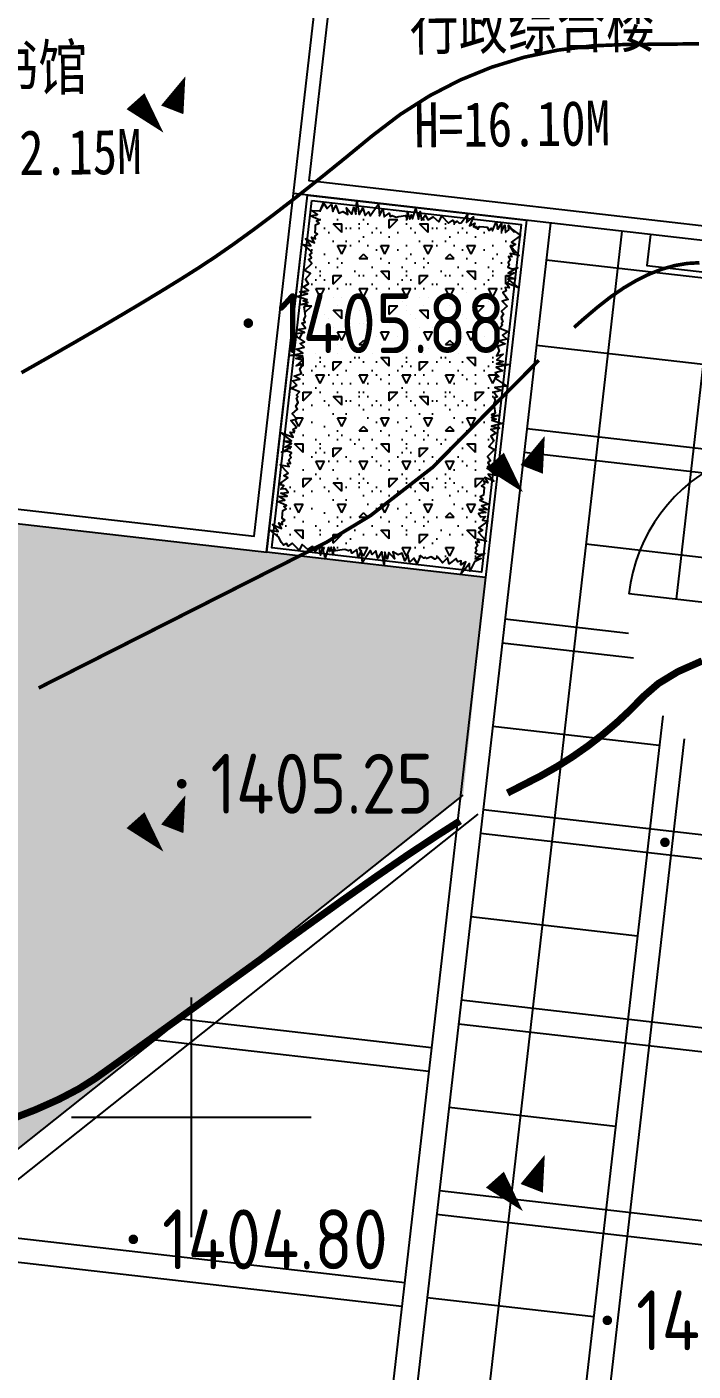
# Model space of a CAD drawing. Extents: x -2226 to 12369489, y -12501589 to 2275.
# Drawn here: x 5663825.1 to 5663852.9, y -6547918 to -6547861.9 of the extents above; entities that cross this region are included whole.
import ezdxf
from ezdxf.enums import TextEntityAlignment as Align

# ---------------------------------------------------------------- set-up
doc = ezdxf.new("R2010")
doc.units = 0
doc.header["$LTSCALE"] = 1000
doc.header["$MEASUREMENT"] = 0
doc.layers.get('0').update_dxf_attribs({"linetype": 'CONTINUOUS'})
for name, color, linetype in [('0-pav', 171, 'CONTINUOUS'), ('0-road', 33, 'CONTINUOUS'), ('GN-绿篱', 7, 'CONTINUOUS'), ('PUB_TEXT', 7, 'CONTINUOUS'), ('WALL', 2, 'CONTINUOUS'), ('周边地形图', 8, 'CONTINUOUS'), ('小品', 1, 'CONTINUOUS'), ('铺地', 25, 'CONTINUOUS')]:
    doc.layers.add(name, color=color, linetype=linetype)
doc.styles.add('HT', font='simhei.ttf', dxfattribs={"width": 0.8})
doc.styles.get("Standard").update_dxf_attribs({"font": 'GBENOR', "bigfont": 'GBCBIG'})

# ---------------------------------------------------------------- blocks, each defined once
blk = doc.blocks.new('gc090')
for points in [[(1.067, 1.447, 0, 1, 0), (0.52, 0.049, 1, 1, 0)], [(-1.016, 0.411, 1, 0, 0), (0.151, -0.902, 0, 0, 0)]]:
    blk.add_lwpolyline(points, format="xyseb")
blk = doc.blocks.new('RTTTT')
at = {"layer": 'WALL', "ltscale": 10}
for points in [[(3779289, -5828479), (3756789, -5828479), (3756789, -5859079), (3779889, -5859079), (3779889, -5844079)], [(3779289, -5829079), (3757389, -5829079), (3757389, -5858479), (3779289, -5858479), (3779289, -5844079)]]:
    blk.add_lwpolyline(points, dxfattribs=at)
for points in [[(3779289, -5828479), (3824889, -5828479), (3824889, -5844079), (3779289, -5844079)], [(3779889, -5829079), (3824289, -5829079), (3824289, -5843479), (3779889, -5843479)]]:
    blk.add_lwpolyline(points, close=True, dxfattribs=at)
at = {"layer": 'WALL', "color": 6, "ltscale": 10}
blk.add_lwpolyline([(3794289, -5844079), (3794289, -5845379), (3809889, -5845379), (3809889, -5844079)], dxfattribs=at)
blk = doc.blocks.new('dasd')
at = {"layer": '小品', "linetype": 'Continuous'}
blk.add_line((35360481, 3299317), (35368679, 3287968), dxfattribs=at)
for radius, start, end in [(7000, 305.8428, 125.8428), (1000, 0, 180), (1000, 180, 0)]:
    blk.add_arc((35364580, 3293643), radius, start, end, dxfattribs=at)

msp = doc.modelspace()

# ---------------------------------------------------------------- hatches: boundary and pattern name
at = {"layer": 'GN-绿篱', "true_color": 0xa115b7}
h = msp.add_hatch(dxfattribs=at)
h.set_pattern_fill('LZX_PAT158', color=202, scale=3.6, style=0)
h.set_pattern_definition([(45, (5663837.919, -6547869.056), (0, 3.6), [0.50911, -1.01826, 0.25456, -1.52734, 0.50911, -1.2728]), (135, (5663840.259, -6547868.876), (-3.6, 0), [0.50912, -0.76367, 0.25456, -1.27278, 0.50912, -1.78193]), (63.435, (5663837.379, -6547869.5959), (2e-10, 3.6), [0.40248, -1.60992, 0.40248, -1.61004]), (116.565, (5663837.379, -6547869.5959), (-1e-09, 3.6), [0.40248, -1.60992, 0.40248, -1.61004]), (0, (5663837.379, -6547869.236), (0, 3.6), [0.18, -1.44, 0.36, -1.44, 0.18]), (0, (5663837.379, -6547868.696), (0, 3.6), [-0.54, 0.36, -1.44, 0, -1.26, 0]), (0, (5663837.379, -6547868.516), (0, 3.6), [-1.44, 0, -1.08, 0.36, -0.72, 0]), (0, (5663837.379, -6547867.976), (0, 3.6), [-0.72, 0, -0.9, 0.36, -1.62, 0]), (0, (5663837.379, -6547867.436), (0, 3.6), [-0.72, 0.36, -1.44, 0.36, -0.72, 0]), (0, (5663837.379, -6547866.536), (0, 3.6), [-0.54, 0.36, -0.72, 0, -1.98, 0]), (0, (5663837.379, -6547866.356), (0, 3.6), [-0.72, 0, -2.16, 0.36, -0.36, 0]), (90, (5663837.559, -6547868.876), (-3.6, 2e-16), [-1.08, 0, -1.08, 0, -1.44, 0]), (90, (5663837.919, -6547869.596), (-3.6, 2e-16), [-0.54, 0.36, -1.44, 0, -1.26, 0]), (90, (5663838.279, -6547869.596), (-3.6, 2e-16), [-1.44, 0, -1.26, 0.36, -0.54, 0]), (90, (5663840.259, -6547869.596), (-3.6, 2e-16), [-0.72, 0.36, -1.8, 0.36, -0.36, 0]), (90, (5663837.739, -6547869.236), (-3.6, 2e-16), [-1.08, 0, -1.26, 0, -1.26, 0]), (90, (5663838.099, -6547869.236), (-3.6, 2e-16), [-0.9, 0, -1.98, 0, -0.72, 0]), (90, (5663838.459, -6547869.056), (-3.6, 2e-16), [-1.8, 0, -0.54, 0, -1.26, 0]), (90, (5663838.639, -6547869.416), (-3.6, 2e-16), [-1.62, 0, -0.72, 0, -0.9, 0]), (90, (5663838.999, -6547868.876), (-3.6, 2e-16), [-1.44, 0, -0.54, 0, -1.44, 0]), (90, (5663839.179, -6547868.696), (-3.6, 2e-16), [-1.62, 0, -0.72, 0, -1.26, 0]), (90, (5663839.359, -6547869.596), (-3.6, 2e-16), [-2.16, 0, -0.9, 0, -0.54, 0]), (90, (5663839.539, -6547869.056), (-3.6, 2e-16), [-0.72, 0, -1.44, 0, -1.44, 0]), (90, (5663839.719, -6547869.236), (-3.6, 2e-16), [-1.62, 0, -0.9, 0, -1.08, 0]), (90, (5663839.899, -6547869.416), (-3.6, 2e-16), [-1.44, 0, -1.08, 0, -1.08, 0]), (90, (5663840.259, -6547869.236), (-3.6, 2e-16), [-1.08, 0, -1.08, 0, -1.44, 0]), (90, (5663840.619, -6547869.056), (-3.6, 2e-16), [-1.44, 0, -0.72, 0, -1.44, 0]), (90, (5663840.799, -6547868.876), (-3.6, 2e-16), [-0.54, 0, -2.16, 0, -0.9, 0])])
h.paths.add_polyline_path([(5663837.379, -6547869.596), (5663837.518, -6547869.256), (5663837.668, -6547869.487), (5663837.846, -6547869.305), (5663837.908, -6547869.613), (5663838.035, -6547869.373), (5663838.152, -6547869.685), (5663838.323, -6547869.614), (5663838.534, -6547869.738), (5663838.471, -6547869.458), (5663838.702, -6547869.722), (5663838.775, -6547869.451), (5663838.866, -6547869.733), (5663838.904, -6547869.184), (5663839.004, -6547869.743), (5663839.16, -6547869.477), (5663839.249, -6547869.786), (5663839.397, -6547869.631), (5663839.469, -6547869.802), (5663839.806, -6547869.301), (5663839.855, -6547869.8), (5663839.985, -6547869.506), (5663840.046, -6547869.84), (5663840.249, -6547869.689), (5663840.295, -6547869.83), (5663840.381, -6547869.781), (5663840.541, -6547869.847), (5663840.654, -6547869.827), (5663840.932, -6547869.79), (5663841.005, -6547869.934), (5663841.023, -6547869.659), (5663841.115, -6547869.94), (5663841.183, -6547869.752), (5663841.226, -6547869.92), (5663841.366, -6547869.488), (5663841.474, -6547869.938), (5663841.552, -6547869.612), (5663841.609, -6547869.974), (5663841.761, -6547869.764), (5663841.885, -6547869.966), (5663842.088, -6547869.842), (5663842.322, -6547870.05), (5663842.448, -6547869.811), (5663842.732, -6547870.105), (5663842.906, -6547869.979), (5663842.981, -6547870.095), (5663843.097, -6547870.02), (5663843.174, -6547870.108), (5663843.258, -6547870.086), (5663843.529, -6547869.746), (5663843.479, -6547870.074), (5663843.77, -6547869.845), (5663843.608, -6547870.22), (5663843.837, -6547870.098), (5663843.77, -6547870.258), (5663843.882, -6547870.239), (5663843.957, -6547870.353), (5663844.02, -6547870.248), (5663844.212, -6547870.261), (5663844.35, -6547870.27), (5663844.426, -6547870.413), (5663844.515, -6547870.309), (5663844.563, -6547870.423), (5663844.727, -6547870.048), (5663844.789, -6547870.355), (5663844.943, -6547870.118), (5663844.947, -6547870.449), (5663845.076, -6547870.181), (5663845.111, -6547870.487), (5663845.255, -6547870.387), (5663845.241, -6547870.193), (5663845.419, -6547870.381), (5663845.739, -6547870.622), (5663845.362, -6547870.9), (5663845.521, -6547870.994), (5663845.349, -6547871.092), (5663845.683, -6547871.447), (5663845.302, -6547871.366), (5663845.375, -6547871.508), (5663845.238, -6547871.499), (5663845.311, -6547871.642), (5663845.222, -6547871.747), (5663845.27, -6547871.86), (5663845.209, -6547871.939), (5663845.37, -6547872.005), (5663845.621, -6547871.967), (5663845.22, -6547872.187), (5663845.469, -6547872.177), (5663845.21, -6547872.325), (5663845.534, -6547872.43), (5663845.202, -6547872.435), (5663845.646, -6547872.796), (5663845.137, -6547872.596), (5663845.261, -6547872.797), (5663845.095, -6547872.787), (5663845.141, -6547872.927), (5663844.998, -6547873), (5663845.227, -6547873.292), (5663844.974, -6547873.357), (5663845.181, -6547873.565), (5663844.946, -6547873.77), (5663845.021, -6547873.885), (5663844.928, -6547874.044), (5663844.999, -6547874.216), (5663844.938, -6547874.293), (5663844.989, -6547874.352), (5663844.871, -6547874.482), (5663844.871, -6547874.482), (5663845.211, -6547874.622), (5663844.98, -6547874.771), (5663845.161, -6547874.949), (5663844.853, -6547875.012), (5663845.094, -6547875.138), (5663844.782, -6547875.255), (5663844.853, -6547875.426), (5663844.728, -6547875.638), (5663845.009, -6547875.574), (5663844.744, -6547875.805), (5663845.016, -6547875.878), (5663844.734, -6547875.969), (5663845.283, -6547876.007), (5663844.724, -6547876.107), (5663844.99, -6547876.263), (5663844.68, -6547876.352), (5663844.836, -6547876.5), (5663844.664, -6547876.572), (5663845.166, -6547876.909), (5663844.666, -6547876.958), (5663844.96, -6547877.088), (5663844.626, -6547877.149), (5663844.778, -6547877.352), (5663844.636, -6547877.398), (5663844.685, -6547877.484), (5663844.62, -6547877.645), (5663844.64, -6547877.757), (5663844.677, -6547878.035), (5663844.533, -6547878.108), (5663844.807, -6547878.126), (5663844.526, -6547878.219), (5663844.714, -6547878.286), (5663844.546, -6547878.329), (5663844.978, -6547878.47), (5663844.529, -6547878.578), (5663844.854, -6547878.655), (5663844.493, -6547878.712), (5663844.702, -6547878.864), (5663844.501, -6547878.989), (5663844.625, -6547879.191), (5663844.417, -6547879.425), (5663844.656, -6547879.551), (5663844.361, -6547879.835), (5663844.487, -6547880.009), (5663844.371, -6547880.084), (5663844.446, -6547880.2), (5663844.359, -6547880.277), (5663844.38, -6547880.361), (5663844.72, -6547880.632), (5663844.393, -6547880.583), (5663844.621, -6547880.873), (5663844.246, -6547880.711), (5663844.368, -6547880.94), (5663844.208, -6547880.873), (5663844.228, -6547880.985), (5663844.113, -6547881.06), (5663844.218, -6547881.123), (5663844.206, -6547881.315), (5663844.196, -6547881.453), (5663844.053, -6547881.529), (5663844.158, -6547881.619), (5663844.044, -6547881.666), (5663844.418, -6547881.83), (5663844.112, -6547881.892), (5663844.349, -6547882.046), (5663844.017, -6547882.051), (5663844.285, -6547882.179), (5663843.979, -6547882.214), (5663844.08, -6547882.359), (5663844.274, -6547882.345), (5663844.153, -6547882.502), (5663844.37, -6547882.544), (5663843.993, -6547882.822), (5663844.153, -6547882.915), (5663843.981, -6547883.014), (5663844.314, -6547883.369), (5663843.933, -6547883.288), (5663844.006, -6547883.43), (5663843.87, -6547883.42), (5663843.943, -6547883.564), (5663843.853, -6547883.669), (5663843.901, -6547883.781), (5663843.84, -6547883.86), (5663844.001, -6547883.927), (5663844.252, -6547883.888), (5663843.851, -6547884.109), (5663844.1, -6547884.099), (5663843.823, -6547884.237), (5663843.619, -6547884.631), (5663843.614, -6547884.299), (5663843.254, -6547884.743), (5663843.454, -6547884.233), (5663843.252, -6547884.358), (5663843.263, -6547884.192), (5663843.122, -6547884.238), (5663843.049, -6547884.095), (5663842.757, -6547884.324), (5663842.692, -6547884.071), (5663842.485, -6547884.278), (5663842.28, -6547884.043), (5663842.165, -6547884.118), (5663842.005, -6547884.025), (5663841.834, -6547884.096), (5663841.756, -6547884.035), (5663841.697, -6547884.086), (5663841.567, -6547883.967), (5663841.567, -6547883.967), (5663841.428, -6547884.308), (5663841.278, -6547884.077), (5663841.1, -6547884.258), (5663841.038, -6547883.95), (5663840.911, -6547884.19), (5663840.795, -6547883.879), (5663840.624, -6547883.95), (5663840.412, -6547883.825), (5663840.475, -6547884.105), (5663840.245, -6547883.841), (5663840.171, -6547884.113), (5663840.08, -6547883.83), (5663840.043, -6547884.379), (5663839.943, -6547883.821), (5663839.786, -6547884.087), (5663839.698, -6547883.777), (5663839.549, -6547883.933), (5663839.477, -6547883.761), (5663839.141, -6547884.263), (5663839.092, -6547883.763), (5663838.961, -6547884.057), (5663838.901, -6547883.723), (5663838.697, -6547883.875), (5663838.652, -6547883.733), (5663838.565, -6547883.782), (5663838.405, -6547883.717), (5663838.293, -6547883.736), (5663838.014, -6547883.773), (5663837.941, -6547883.63), (5663837.923, -6547883.904), (5663837.831, -6547883.623), (5663837.764, -6547883.811), (5663837.72, -6547883.643), (5663837.58, -6547884.075), (5663837.472, -6547883.625), (5663837.395, -6547883.951), (5663837.337, -6547883.589), (5663837.185, -6547883.799), (5663837.061, -6547883.597), (5663836.858, -6547883.721), (5663836.625, -6547883.513), (5663836.498, -6547883.753), (5663836.214, -6547883.458), (5663836.041, -6547883.584), (5663835.966, -6547883.468), (5663835.85, -6547883.543), (5663835.758, -6547883.435), (5663835.634, -6547883.189), (5663835.294, -6547882.918), (5663835.622, -6547882.968), (5663835.393, -6547882.677), (5663835.768, -6547882.839), (5663835.646, -6547882.61), (5663835.806, -6547882.677), (5663835.786, -6547882.565), (5663835.901, -6547882.49), (5663835.796, -6547882.427), (5663835.808, -6547882.235), (5663835.818, -6547882.097), (5663835.961, -6547882.021), (5663835.857, -6547881.932), (5663835.971, -6547881.884), (5663835.596, -6547881.72), (5663835.903, -6547881.658), (5663835.665, -6547881.504), (5663835.997, -6547881.5), (5663835.729, -6547881.371), (5663836.035, -6547881.336), (5663835.934, -6547881.192), (5663835.741, -6547881.206), (5663835.861, -6547881.048), (5663835.644, -6547881.006), (5663836.021, -6547880.728), (5663835.862, -6547880.635), (5663836.034, -6547880.536), (5663835.7, -6547880.181), (5663836.081, -6547880.263), (5663836.008, -6547880.12), (5663836.144, -6547880.13), (5663836.071, -6547879.986), (5663836.161, -6547879.882), (5663836.113, -6547879.769), (5663836.174, -6547879.69), (5663836.013, -6547879.623), (5663835.762, -6547879.662), (5663836.163, -6547879.441), (5663835.914, -6547879.451), (5663836.173, -6547879.303), (5663835.849, -6547879.198), (5663836.181, -6547879.193), (5663835.736, -6547878.833), (5663836.246, -6547879.033), (5663836.122, -6547878.831), (5663836.287, -6547878.842), (5663836.242, -6547878.701), (5663836.384, -6547878.628), (5663836.156, -6547878.336), (5663836.408, -6547878.271), (5663836.202, -6547878.064), (5663836.436, -6547877.859), (5663836.362, -6547877.744), (5663836.455, -6547877.584), (5663836.384, -6547877.413), (5663836.445, -6547877.335), (5663836.393, -6547877.276), (5663836.512, -6547877.146), (5663836.512, -6547877.146), (5663836.172, -6547877.007), (5663836.403, -6547876.857), (5663836.222, -6547876.679), (5663836.53, -6547876.617), (5663836.289, -6547876.49), (5663836.601, -6547876.374), (5663836.53, -6547876.203), (5663836.655, -6547875.991), (5663836.374, -6547876.054), (5663836.639, -6547875.824), (5663836.367, -6547875.75), (5663836.649, -6547875.659), (5663836.1, -6547875.622), (5663836.659, -6547875.522), (5663836.393, -6547875.365), (5663836.703, -6547875.277), (5663836.547, -6547875.128), (5663836.718, -6547875.056), (5663836.217, -6547874.72), (5663836.717, -6547874.671), (5663836.422, -6547874.54), (5663836.757, -6547874.48), (5663836.605, -6547874.276), (5663836.747, -6547874.231), (5663836.697, -6547874.144), (5663836.763, -6547873.984), (5663836.743, -6547873.872), (5663836.706, -6547873.593), (5663836.85, -6547873.52), (5663836.575, -6547873.502), (5663836.857, -6547873.41), (5663836.669, -6547873.343), (5663836.837, -6547873.299), (5663836.405, -6547873.159), (5663836.854, -6547873.051), (5663836.529, -6547872.974), (5663836.89, -6547872.916), (5663836.681, -6547872.764), (5663836.882, -6547872.64), (5663836.758, -6547872.437), (5663836.966, -6547872.204), (5663836.727, -6547872.077), (5663837.022, -6547871.793), (5663836.895, -6547871.62), (5663837.012, -6547871.545), (5663836.937, -6547871.429), (5663837.024, -6547871.352), (5663837.002, -6547871.267), (5663836.663, -6547870.996), (5663836.99, -6547871.046), (5663836.762, -6547870.755), (5663837.137, -6547870.918), (5663837.014, -6547870.689), (5663837.175, -6547870.755), (5663837.155, -6547870.643), (5663837.27, -6547870.568), (5663837.165, -6547870.505), (5663837.177, -6547870.314), (5663837.187, -6547870.176), (5663837.33, -6547870.099), (5663837.225, -6547870.01), (5663837.339, -6547869.963), (5663836.964, -6547869.799), (5663837.271, -6547869.736), (5663837.034, -6547869.582)])
at = {"layer": '铺地'}
h = msp.add_hatch(dxfattribs=at)
h.set_pattern_fill('GRAVEL', color=8, scale=8, angle=90, style=0)
h.set_pattern_definition([(318.0128, (5663877.27164, -6547933.94835), (72.00002, -63.9999754), [1.0763, -106.5527]), (274.9697, (5663878.07164, -6547934.66835), (-7.9999444, 96.0000072), [1.84694, -182.8474]), (222.5104, (5663878.23164, -6547936.50835), (88.0000578, 79.9999385), [1.3023, -128.92826]), (357.2737, (5663880.23164, -6547939.62835), (-160.0000035, 7.9999449), [1.6819, -166.50846]), (22.8337, (5663881.91164, -6547939.70835), (-95.9999655, -40.0000932), [1.64924, -163.27498]), (87.2737, (5663883.43164, -6547939.06835), (-7.9999449, -160.0000035), [1.6819, -166.50846]), (127.6942, (5663883.51164, -6547937.38835), (79.99993835, -104.00004714), [2.22423, -220.1988]), (162.2553, (5663882.15164, -6547935.62835), (-175.999978, 56.0000605), [2.0999, -207.89057]), (211.4296, (5663880.15164, -6547934.98835), (-103.999951, -64.000081), [1.6876, -167.07258]), (265.2364, (5663878.71164, -6547935.86835), (7.9999195, 88.0000087), [1.92666, -94.4061]), (312.3974, (5663878.55164, -6547937.78835), (87.9999506, -96.000046), [2.49158, -246.667]), (228.8141, (5663880.31164, -6547931.70835), (-47.9999704, -56.0000305), [0.8504, -84.19075]), (261.4692, (5663879.75164, -6547932.34835), (16.0000482, 103.9999886), [1.6179, -160.17209]), (315, (5663879.5116, -6547933.9483), (8, 1e-06), [1.13137, -10.18234]), (293.1986, (5663878.5516, -6547934.5083), (-16.000016, 39.9999955), [0.60926, -60.31692]), (21.8014, (5663878.7916, -6547935.0683), (-24.000001, -8.000003), [0.86162, -42.2197]), (120.9638, (5663879.5916, -6547934.7483), (-16.000023, 23.999982), [1.39943, -45.2482]), (251.565, (5663878.8716, -6547933.5483), (7.999985, 16.000005), [1.01193, -24.2863]), (106.3895, (5663878.79164, -6547939.70835), (-23.9999533, 80.0000141), [1.4176, -140.34276]), (160.3462, (5663878.39164, -6547938.34835), (88.0000217, -31.9999492), [1.1893, -117.73926]), (23.1986, (5663877.2716, -6547933.5483), (-39.999996, -16.000016), [1.21852, -59.70766]), (73.6105, (5663878.39164, -6547933.06835), (-23.99993, -80.000021), [1.4176, -140.34276]), (69.444, (5663883.7516, -6547939.70835), (-15.999962, -40.000017), [1.36704, -66.985]), (24.7751, (5663884.23164, -6547938.42835), (-88.0000216, -39.9999503), [1.14542, -113.39714]), (156.8014, (5663885.2716, -6547933.4683), (-40, 16.000005), [1.21852, -59.70766]), (107.354, (5663884.15164, -6547932.98835), (31.9999711, -104.0000115), [1.34105, -132.7634]), (159.444, (5663885.2716, -6547937.38835), (40.000017, -15.999962), [0.68352, -67.6685]), (191.3099, (5663885.2716, -6547933.9483), (-32.000005, -7.999986), [0.40792, -40.38423]), (255.9638, (5663884.8716, -6547934.0283), (7.99998, 24.000006), [1.64924, -31.3356]), (276.009, (5663884.47164, -6547935.62835), (-8.0000062, 79.9999968), [1.5284, -151.31138]), (33.69, (5663880.3116, -6547934.7483), (-15.999995, -8.000013), [1.15378, -27.69063]), (83.1572, (5663881.27164, -6547934.10835), (16.0000442, 135.99999725), [2.01435, -199.4205]), (150.9454, (5663881.51164, -6547932.10835), (56.0000077, -31.999992), [0.82365, -81.5414]), (180, (5663880.792, -6547931.708), (-8, -8), [0.48, -7.52]), (210.2564, (5663884.23164, -6547935.78835), (56.000015, 31.9999672), [1.1114, -110.02816]), (138.0128, (5663883.27164, -6547936.34835), (-72.00002, 63.9999754), [2.15258, -105.47642]), (90, (5663881.672, -6547934.908), (-8, 8), [2.08, -5.92]), (55.3048, (5663881.67164, -6547932.82835), (-56.0000573, -79.9999622), [1.2649, -125.2262]), (344.0546, (5663882.3916, -6547931.7883), (32.000002, -7.999994), [1.1648, -57.07606]), (297.646, (5663883.51164, -6547932.10835), (80.0000838, -151.9999548), [1.89652, -187.7558]), (265.4261, (5663884.39164, -6547933.78835), (-7.9999433, -104.0000056), [2.0064, -198.6326])])
h.paths.add_polyline_path([(5663844.281, -6547884.883), (5663812.191, -6547881.199), (5663814.159, -6547864.056), (5663795.581, -6547861.923), (5663794.445, -6547871.821), (5663801.52, -6547872.634), (5663797.611, -6547906.683), (5663790.536, -6547905.871), (5663788.849, -6547920.571), (5663800.692, -6547921.931), (5663800.969, -6547919.52), (5663805.439, -6547920.033), (5663805.163, -6547922.444), (5663807.199, -6547922.678), (5663843.346, -6547893.975)])
h.paths.add_polyline_path([(5663820.425, -6547894.712), (5663815.955, -6547894.198), (5663816.468, -6547889.728), (5663820.938, -6547890.241)], flags=16)
h.paths.add_polyline_path([(5663819.148, -6547904.626), (5663818.635, -6547909.097), (5663814.164, -6547908.584), (5663814.677, -6547904.113)], flags=16)
h.paths.add_polyline_path([(5663808.498, -6547893.388), (5663804.028, -6547892.875), (5663804.541, -6547888.404), (5663809.012, -6547888.917)], flags=16)
h.paths.add_polyline_path([(5663807.363, -6547903.274), (5663806.85, -6547907.744), (5663802.38, -6547907.231), (5663802.893, -6547902.76)], flags=16)
h.paths.add_polyline_path([(5663921.419, -6547888.086), (5663902.841, -6547885.953), (5663902.2, -6547891.532), (5663870.111, -6547887.848), (5663868.994, -6547897.581), (5663897.118, -6547933), (5663900.259, -6547933.361), (5663900.547, -6547930.845), (5663905.018, -6547931.358), (5663904.729, -6547933.874), (5663916.013, -6547935.169), (5663917.693, -6547920.541), (5663911.756, -6547919.86), (5663913.946, -6547900.778), (5663919.883, -6547901.46)])
h.paths.add_polyline_path([(5663892.193, -6547898.401), (5663896.664, -6547898.914), (5663896.151, -6547903.385), (5663891.68, -6547902.872)], flags=16)
h.paths.add_polyline_path([(5663890.521, -6547912.969), (5663894.991, -6547913.482), (5663894.478, -6547917.952), (5663890.008, -6547917.439)], flags=16)
h.paths.add_polyline_path([(5663904.128, -6547899.651), (5663908.599, -6547900.164), (5663908.086, -6547904.635), (5663903.615, -6547904.122)], flags=16)
h.paths.add_polyline_path([(5663902.451, -6547914.262), (5663906.922, -6547914.775), (5663906.409, -6547919.246), (5663901.938, -6547918.733)], flags=16)

# ---------------------------------------------------------------- linework, layer by layer
at = {"color": 64}
for points in [[(5663836.851, -6547868.931), (5663845.991, -6547869.981), (5663844.281, -6547884.883), (5663835.141, -6547883.834)], [(5663836.851, -6547868.931), (5663845.991, -6547869.981), (5663844.281, -6547884.883), (5663835.141, -6547883.834)], [(5663837.027, -6547869.153), (5663845.77, -6547870.157), (5663844.105, -6547884.661), (5663835.362, -6547883.658)]]:
    msp.add_lwpolyline(points, close=True, dxfattribs=at)
at = {"layer": '0-pav'}
for p, q in [((5663846.985, -6547870.095), (5663836.606, -6547960.501)), ((5663849.965, -6547870.437), (5663847.042, -6547895.902)), ((5663846.809, -6547871.63), (5663870.652, -6547874.367)), ((5663853.763, -6547872.429), (5663852.841, -6547880.463)), ((5663846.399, -6547875.194), (5663853.354, -6547875.992)), ((5663846, -6547878.671), (5663869.844, -6547881.408)), ((5663845.886, -6547879.665), (5663869.73, -6547882.402)), ((5663852.841, -6547880.463), (5663852.228, -6547885.795)), ((5663848.467, -6547883.484), (5663869.33, -6547885.879)), ((5663845.088, -6547886.619), (5663850.247, -6547887.211)), ((5663844.974, -6547887.612), (5663850.452, -6547888.241)), ((5663851.67, -6547890.662), (5663844.131, -6547956.332)), ((5663844.575, -6547891.09), (5663851.529, -6547891.888)), ((5663852.567, -6547891.616), (5663845.124, -6547956.446)), ((5663844.175, -6547894.567), (5663868.019, -6547897.304)), ((5663844.061, -6547895.56), (5663867.905, -6547898.297)), ((5663847.042, -6547895.902), (5663839.799, -6547958.995)), ((5663843.662, -6547899.037), (5663850.617, -6547899.836)), ((5663843.263, -6547902.515), (5663867.106, -6547905.252)), ((5663843.149, -6547903.508), (5663866.992, -6547906.245)), ((5663842.75, -6547906.985), (5663849.704, -6547907.784)), ((5663842.351, -6547910.462), (5663866.194, -6547913.2)), ((5663842.237, -6547911.456), (5663866.08, -6547914.193)), ((5663841.837, -6547914.933), (5663848.792, -6547915.731))]:
    msp.add_line(p, q, dxfattribs=at)
at = {"layer": '0-road'}
msp.add_line((5663845.991, -6547869.981), (5663835.521, -6547961.183), dxfattribs=at)
at = {"layer": '0-road', "linetype": 'Continuous', "ltscale": 5}
for points in [[(5663831.597, -6547903.304), (5663842.028, -6547904.502)], [(5663830.49, -6547904.184), (5663841.914, -6547905.495)], [(5663820.672, -6547911.98), (5663840.903, -6547914.302)], [(5663819.564, -6547912.859), (5663840.789, -6547915.296)]]:
    msp.add_lwpolyline(points, dxfattribs=at)
at = {"layer": 'GN-绿篱', "color": 202, "true_color": 0xa115b7}
msp.add_lwpolyline([(5663837.379, -6547869.596), (5663837.518, -6547869.256), (5663837.668, -6547869.487), (5663837.846, -6547869.305), (5663837.908, -6547869.613), (5663838.035, -6547869.373), (5663838.152, -6547869.685), (5663838.323, -6547869.614), (5663838.534, -6547869.738), (5663838.471, -6547869.458), (5663838.702, -6547869.722), (5663838.775, -6547869.451), (5663838.866, -6547869.733), (5663838.904, -6547869.184), (5663839.004, -6547869.743), (5663839.16, -6547869.477), (5663839.249, -6547869.786), (5663839.397, -6547869.631), (5663839.469, -6547869.802), (5663839.806, -6547869.301), (5663839.855, -6547869.8), (5663839.985, -6547869.506), (5663840.046, -6547869.84), (5663840.249, -6547869.689), (5663840.295, -6547869.83), (5663840.381, -6547869.781), (5663840.541, -6547869.847), (5663840.654, -6547869.827), (5663840.932, -6547869.79), (5663841.005, -6547869.934), (5663841.023, -6547869.659), (5663841.115, -6547869.94), (5663841.183, -6547869.752), (5663841.226, -6547869.92), (5663841.366, -6547869.488), (5663841.474, -6547869.938), (5663841.552, -6547869.612), (5663841.609, -6547869.974), (5663841.761, -6547869.764), (5663841.885, -6547869.966), (5663842.088, -6547869.842), (5663842.322, -6547870.05), (5663842.448, -6547869.811), (5663842.732, -6547870.105), (5663842.906, -6547869.979), (5663842.981, -6547870.095), (5663843.097, -6547870.02), (5663843.174, -6547870.108), (5663843.258, -6547870.086), (5663843.529, -6547869.746), (5663843.479, -6547870.074), (5663843.77, -6547869.845), (5663843.608, -6547870.22), (5663843.837, -6547870.098), (5663843.77, -6547870.258), (5663843.882, -6547870.239), (5663843.957, -6547870.353), (5663844.02, -6547870.248), (5663844.212, -6547870.261), (5663844.35, -6547870.27), (5663844.426, -6547870.413), (5663844.515, -6547870.309), (5663844.563, -6547870.423), (5663844.727, -6547870.048), (5663844.789, -6547870.355), (5663844.943, -6547870.118), (5663844.947, -6547870.449), (5663845.076, -6547870.181), (5663845.111, -6547870.487), (5663845.255, -6547870.387), (5663845.241, -6547870.193), (5663845.419, -6547870.381), (5663845.739, -6547870.622), (5663845.362, -6547870.9), (5663845.521, -6547870.994), (5663845.349, -6547871.092), (5663845.683, -6547871.447), (5663845.302, -6547871.366), (5663845.375, -6547871.508), (5663845.238, -6547871.499), (5663845.311, -6547871.642), (5663845.222, -6547871.747), (5663845.27, -6547871.86), (5663845.209, -6547871.939), (5663845.37, -6547872.005), (5663845.621, -6547871.967), (5663845.22, -6547872.187), (5663845.469, -6547872.177), (5663845.21, -6547872.325), (5663845.534, -6547872.43), (5663845.202, -6547872.435), (5663845.646, -6547872.796), (5663845.137, -6547872.596), (5663845.261, -6547872.797), (5663845.095, -6547872.787), (5663845.141, -6547872.927), (5663844.998, -6547873), (5663845.227, -6547873.292), (5663844.974, -6547873.357), (5663845.181, -6547873.565), (5663844.946, -6547873.77), (5663845.021, -6547873.885), (5663844.928, -6547874.044), (5663844.999, -6547874.216), (5663844.938, -6547874.293), (5663844.989, -6547874.352), (5663844.871, -6547874.482), (5663844.871, -6547874.482), (5663845.211, -6547874.622), (5663844.98, -6547874.771), (5663845.161, -6547874.949), (5663844.853, -6547875.012), (5663845.094, -6547875.138), (5663844.782, -6547875.255), (5663844.853, -6547875.426), (5663844.728, -6547875.638), (5663845.009, -6547875.574), (5663844.744, -6547875.805), (5663845.016, -6547875.878), (5663844.734, -6547875.969), (5663845.283, -6547876.007), (5663844.724, -6547876.107), (5663844.99, -6547876.263), (5663844.68, -6547876.352), (5663844.836, -6547876.5), (5663844.664, -6547876.572), (5663845.166, -6547876.909), (5663844.666, -6547876.958), (5663844.96, -6547877.088), (5663844.626, -6547877.149), (5663844.778, -6547877.352), (5663844.636, -6547877.398), (5663844.685, -6547877.484), (5663844.62, -6547877.645), (5663844.64, -6547877.757), (5663844.677, -6547878.035), (5663844.533, -6547878.108), (5663844.807, -6547878.126), (5663844.526, -6547878.219), (5663844.714, -6547878.286), (5663844.546, -6547878.329), (5663844.978, -6547878.47), (5663844.529, -6547878.578), (5663844.854, -6547878.655), (5663844.493, -6547878.712), (5663844.702, -6547878.864), (5663844.501, -6547878.989), (5663844.625, -6547879.191), (5663844.417, -6547879.425), (5663844.656, -6547879.551), (5663844.361, -6547879.835), (5663844.487, -6547880.009), (5663844.371, -6547880.084), (5663844.446, -6547880.2), (5663844.359, -6547880.277), (5663844.38, -6547880.361), (5663844.72, -6547880.632), (5663844.393, -6547880.583), (5663844.621, -6547880.873), (5663844.246, -6547880.711), (5663844.368, -6547880.94), (5663844.208, -6547880.873), (5663844.228, -6547880.985), (5663844.113, -6547881.06), (5663844.218, -6547881.123), (5663844.206, -6547881.315), (5663844.196, -6547881.453), (5663844.053, -6547881.529), (5663844.158, -6547881.619), (5663844.044, -6547881.666), (5663844.418, -6547881.83), (5663844.112, -6547881.892), (5663844.349, -6547882.046), (5663844.017, -6547882.051), (5663844.285, -6547882.179), (5663843.979, -6547882.214), (5663844.08, -6547882.359), (5663844.274, -6547882.345), (5663844.153, -6547882.502), (5663844.37, -6547882.544), (5663843.993, -6547882.822), (5663844.153, -6547882.915), (5663843.981, -6547883.014), (5663844.314, -6547883.369), (5663843.933, -6547883.288), (5663844.006, -6547883.43), (5663843.87, -6547883.42), (5663843.943, -6547883.564), (5663843.853, -6547883.669), (5663843.901, -6547883.781), (5663843.84, -6547883.86), (5663844.001, -6547883.927), (5663844.252, -6547883.888), (5663843.851, -6547884.109), (5663844.1, -6547884.099), (5663843.823, -6547884.237), (5663843.619, -6547884.631), (5663843.614, -6547884.299), (5663843.254, -6547884.743), (5663843.454, -6547884.233), (5663843.252, -6547884.358), (5663843.263, -6547884.192), (5663843.122, -6547884.238), (5663843.049, -6547884.095), (5663842.757, -6547884.324), (5663842.692, -6547884.071), (5663842.485, -6547884.278), (5663842.28, -6547884.043), (5663842.165, -6547884.118), (5663842.005, -6547884.025), (5663841.834, -6547884.096), (5663841.756, -6547884.035), (5663841.697, -6547884.086), (5663841.567, -6547883.967), (5663841.567, -6547883.967), (5663841.428, -6547884.308), (5663841.278, -6547884.077), (5663841.1, -6547884.258), (5663841.038, -6547883.95), (5663840.911, -6547884.19), (5663840.795, -6547883.879), (5663840.624, -6547883.95), (5663840.412, -6547883.825), (5663840.475, -6547884.105), (5663840.245, -6547883.841), (5663840.171, -6547884.113), (5663840.08, -6547883.83), (5663840.043, -6547884.379), (5663839.943, -6547883.821), (5663839.786, -6547884.087), (5663839.698, -6547883.777), (5663839.549, -6547883.933), (5663839.477, -6547883.761), (5663839.141, -6547884.263), (5663839.092, -6547883.763), (5663838.961, -6547884.057), (5663838.901, -6547883.723), (5663838.697, -6547883.875), (5663838.652, -6547883.733), (5663838.565, -6547883.782), (5663838.405, -6547883.717), (5663838.293, -6547883.736), (5663838.014, -6547883.773), (5663837.941, -6547883.63), (5663837.923, -6547883.904), (5663837.831, -6547883.623), (5663837.764, -6547883.811), (5663837.72, -6547883.643), (5663837.58, -6547884.075), (5663837.472, -6547883.625), (5663837.395, -6547883.951), (5663837.337, -6547883.589), (5663837.185, -6547883.799), (5663837.061, -6547883.597), (5663836.858, -6547883.721), (5663836.625, -6547883.513), (5663836.498, -6547883.753), (5663836.214, -6547883.458), (5663836.041, -6547883.584), (5663835.966, -6547883.468), (5663835.85, -6547883.543), (5663835.758, -6547883.435), (5663835.634, -6547883.189), (5663835.294, -6547882.918), (5663835.622, -6547882.968), (5663835.393, -6547882.677), (5663835.768, -6547882.839), (5663835.646, -6547882.61), (5663835.806, -6547882.677), (5663835.786, -6547882.565), (5663835.901, -6547882.49), (5663835.796, -6547882.427), (5663835.808, -6547882.235), (5663835.818, -6547882.097), (5663835.961, -6547882.021), (5663835.857, -6547881.932), (5663835.971, -6547881.884), (5663835.596, -6547881.72), (5663835.903, -6547881.658), (5663835.665, -6547881.504), (5663835.997, -6547881.5), (5663835.729, -6547881.371), (5663836.035, -6547881.336), (5663835.934, -6547881.192), (5663835.741, -6547881.206), (5663835.861, -6547881.048), (5663835.644, -6547881.006), (5663836.021, -6547880.728), (5663835.862, -6547880.635), (5663836.034, -6547880.536), (5663835.7, -6547880.181), (5663836.081, -6547880.263), (5663836.008, -6547880.12), (5663836.144, -6547880.13), (5663836.071, -6547879.986), (5663836.161, -6547879.882), (5663836.113, -6547879.769), (5663836.174, -6547879.69), (5663836.013, -6547879.623), (5663835.762, -6547879.662), (5663836.163, -6547879.441), (5663835.914, -6547879.451), (5663836.173, -6547879.303), (5663835.849, -6547879.198), (5663836.181, -6547879.193), (5663835.736, -6547878.833), (5663836.246, -6547879.033), (5663836.122, -6547878.831), (5663836.287, -6547878.842), (5663836.242, -6547878.701), (5663836.384, -6547878.628), (5663836.156, -6547878.336), (5663836.408, -6547878.271), (5663836.202, -6547878.064), (5663836.436, -6547877.859), (5663836.362, -6547877.744), (5663836.455, -6547877.584), (5663836.384, -6547877.413), (5663836.445, -6547877.335), (5663836.393, -6547877.276), (5663836.512, -6547877.146), (5663836.512, -6547877.146), (5663836.172, -6547877.007), (5663836.403, -6547876.857), (5663836.222, -6547876.679), (5663836.53, -6547876.617), (5663836.289, -6547876.49), (5663836.601, -6547876.374), (5663836.53, -6547876.203), (5663836.655, -6547875.991), (5663836.374, -6547876.054), (5663836.639, -6547875.824), (5663836.367, -6547875.75), (5663836.649, -6547875.659), (5663836.1, -6547875.622), (5663836.659, -6547875.522), (5663836.393, -6547875.365), (5663836.703, -6547875.277), (5663836.547, -6547875.128), (5663836.718, -6547875.056), (5663836.217, -6547874.72), (5663836.717, -6547874.671), (5663836.422, -6547874.54), (5663836.757, -6547874.48), (5663836.605, -6547874.276), (5663836.747, -6547874.231), (5663836.697, -6547874.144), (5663836.763, -6547873.984), (5663836.743, -6547873.872), (5663836.706, -6547873.593), (5663836.85, -6547873.52), (5663836.575, -6547873.502), (5663836.857, -6547873.41), (5663836.669, -6547873.343), (5663836.837, -6547873.299), (5663836.405, -6547873.159), (5663836.854, -6547873.051), (5663836.529, -6547872.974), (5663836.89, -6547872.916), (5663836.681, -6547872.764), (5663836.882, -6547872.64), (5663836.758, -6547872.437), (5663836.966, -6547872.204), (5663836.727, -6547872.077), (5663837.022, -6547871.793), (5663836.895, -6547871.62), (5663837.012, -6547871.545), (5663836.937, -6547871.429), (5663837.024, -6547871.352), (5663837.002, -6547871.267), (5663836.663, -6547870.996), (5663836.99, -6547871.046), (5663836.762, -6547870.755), (5663837.137, -6547870.918), (5663837.014, -6547870.689), (5663837.175, -6547870.755), (5663837.155, -6547870.643), (5663837.27, -6547870.568), (5663837.165, -6547870.505), (5663837.177, -6547870.314), (5663837.187, -6547870.176), (5663837.33, -6547870.099), (5663837.225, -6547870.01), (5663837.339, -6547869.963), (5663836.964, -6547869.799), (5663837.271, -6547869.736), (5663837.034, -6547869.582)], close=True, dxfattribs=at)
at = {"layer": '周边地形图'}
for p, q in [((5663832.002, -6547912.41), (5663832.002, -6547902.41)), ((5663827.002, -6547907.41), (5663837.002, -6547907.41))]:
    msp.add_line(p, q, dxfattribs=at)
for points, const_width in [([(5663824.91, -6547876.343), (5663826.065, -6547875.688), (5663827.153, -6547875.064), (5663828.176, -6547874.471), (5663829.133, -6547873.908), (5663830.024, -6547873.377), (5663830.85, -6547872.876), (5663831.609, -6547872.407), (5663832.303, -6547871.968), (5663832.995, -6547871.512), (5663833.748, -6547870.989), (5663834.561, -6547870.4), (5663835.436, -6547869.745), (5663836.372, -6547869.023), (5663837.368, -6547868.236), (5663838.426, -6547867.381), (5663839.545, -6547866.461), (5663840.718, -6547865.567), (5663841.938, -6547864.792), (5663843.205, -6547864.137), (5663844.52, -6547863.6), (5663845.882, -6547863.182), (5663847.291, -6547862.884), (5663848.748, -6547862.704), (5663850.251, -6547862.644), (5663851.75, -6547862.637), (5663853.191, -6547862.617)], 0.15), ([(5663847.973, -6547874.455), (5663848.367, -6547874.105), (5663848.941, -6547873.617), (5663849.498, -6547873.181), (5663850.049, -6547872.803), (5663850.592, -6547872.483), (5663851.129, -6547872.221), (5663851.658, -6547872.017), (5663852.18, -6547871.872), (5663852.696, -6547871.784), (5663853.205, -6547871.755)], 0.15), ([(5663825.626, -6547889.499), (5663837.62, -6547883.429), (5663839.48, -6547882.304), (5663842.062, -6547880.298), (5663846.499, -6547875.827)], 0.15), ([(5663845.195, -6547893.881), (5663845.899, -6547893.518), (5663846.594, -6547893.161), (5663847.268, -6547892.776), (5663847.92, -6547892.362), (5663848.551, -6547891.919), (5663849.161, -6547891.448), (5663849.748, -6547890.948), (5663850.315, -6547890.419), (5663850.86, -6547889.861), (5663851.489, -6547889.314), (5663852.307, -6547888.817), (5663853.316, -6547888.37)], 0.3), ([(5663818.498, -6547909.236), (5663820.127, -6547908.826), (5663821.683, -6547908.398), (5663823.095, -6547907.967), (5663824.364, -6547907.535), (5663825.488, -6547907.101), (5663826.468, -6547906.665), (5663827.305, -6547906.227), (5663827.997, -6547905.787), (5663828.678, -6547905.302), (5663829.477, -6547904.73), (5663830.396, -6547904.07), (5663831.434, -6547903.323), (5663832.591, -6547902.487), (5663833.867, -6547901.564), (5663835.263, -6547900.554), (5663836.778, -6547899.455), (5663838.298, -6547898.363), (5663839.71, -6547897.371), (5663841.013, -6547896.478), (5663842.207, -6547895.686), (5663843.212, -6547895.046)], 0.3)]:
    msp.add_lwpolyline(points, dxfattribs=dict(at, const_width=const_width))
at = {"layer": '周边地形图', "const_width": 0.2, "flags": 128}
for points in [[(5663834.277, -6547874.277, 1), (5663834.477, -6547874.277, 1)], [(5663831.499, -6547893.496, 1), (5663831.699, -6547893.496, 1)], [(5663851.664, -6547895.939, 1), (5663851.864, -6547895.939, 1)], [(5663829.478, -6547912.507, 1), (5663829.678, -6547912.507, 1)], [(5663849.261, -6547915.887, 1), (5663849.461, -6547915.887, 1)]]:
    msp.add_lwpolyline(points, format="xyb", close=True, dxfattribs=at)
at = {"layer": '周边地形图', "const_width": 0.15}
msp.add_lwpolyline([(5663765.365, -6548065.706, 0.000002), (5663760.886, -6548069.253, 0.000366)], format="xyb", dxfattribs=at)
at = {"layer": '铺地'}
for points in [[(5663835.806, -6547958.704), (5663807.199, -6547922.678), (5663843.346, -6547893.975)], [(5663836.589, -6547958.082), (5663808.604, -6547922.839), (5663843.968, -6547894.759)]]:
    msp.add_lwpolyline(points, dxfattribs=at)

# ---------------------------------------------------------------- block references
at = {"yscale": 0.001000000163912773, "zscale": 0.001}
for name, p, xscale, rotation in [('RTTTT', (5660748.143, -6541631.888), 0.00100000027785459, 353.4511819773911), ('dasd', (5685267.326, -6519547.207), 0.0009999999433448635, 227.6082829573799)]:
    msp.add_blockref(name, p, dxfattribs=dict(at, xscale=xscale, rotation=rotation))
at = {"layer": '周边地形图', "color": 8, "zscale": 0.001}
for p in [(5663830.683, -6547865.425), (5663845.683, -6547880.425), (5663830.683, -6547895.425), (5663845.683, -6547910.425)]:
    msp.add_blockref('gc090', p, dxfattribs=at)

# ---------------------------------------------------------------- texts
at = {"layer": 'PUB_TEXT', "color": 7, "style": 'HT', "width": 0.8}
for s, p in [('行政综合楼', (5663841.115, -6547862.866)), ('图书馆', (5663821.522, -6547864.594)), ('H=16.10M', (5663841.309, -6547866.942)), ('H=12.15M', (5663821.759, -6547868.133))]:
    msp.add_text(s, height=1.8776, rotation=0.6031, dxfattribs=at).set_placement(p)
at = {"layer": '周边地形图'}
for s, p in [('1405.88', (5663835.577, -6547874.277)), ('1405.25', (5663832.799, -6547893.496)), ('1404.80', (5663830.778, -6547912.507)), ('1404.72', (5663850.561, -6547915.887))]:
    msp.add_text(s, height=2.5, dxfattribs=at).set_placement(p, align=Align.MIDDLE_LEFT)

doc.saveas('drawing.dxf')
